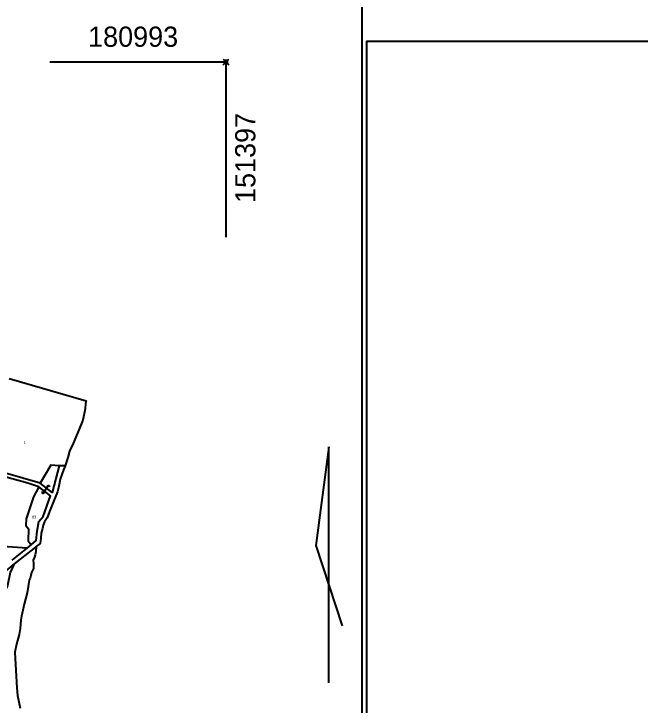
# Model space of a CAD drawing. Header units: inches. Extents: x 149135 to 154865, y 177681 to 182791.
# Drawn here: x 151020 to 152134, y 179849 to 181078 of the extents above; entities that cross this region are included whole.
import ezdxf

# ---------------------------------------------------------------- set-up
doc = ezdxf.new("R2010")
doc.units = ezdxf.units.IN
doc.header["$MEASUREMENT"] = 0
doc.header["$PDMODE"] = 67
doc.header["$PDSIZE"] = 5
doc.layers.get('0').update_dxf_attribs({"linetype": 'CONTINUOUS'})
for name, color, linetype in [('BORDER-B', 3, 'CONTINUOUS'), ('E1', 3, 'CONTINUOUS'), ('Layer1', 4, 'CONTINUOUS'), ('LAYER2', 3, 'CONTINUOUS'), ('LINK', 4, 'CONTINUOUS'), ('NO', 1, 'CONTINUOUS'), ('NUMBERS', 4, 'CONTINUOUS'), ('PARCEL', 6, 'CONTINUOUS'), ('ROAD', 2, 'CONTINUOUS'), ('TRIG-T', 1, 'CONTINUOUS')]:
    doc.layers.add(name, color=color, linetype=linetype)

msp = doc.modelspace()

# ---------------------------------------------------------------- linework, layer by layer
at = {"ltscale": 0.35}
msp.add_line((151638.1, 181170.8), (151638.1, 178594.2), dxfattribs=at)
at = {"layer": 'BORDER-B'}
for points in [[(151011.9, 180430.7), (151148.9, 180391)], [(151148.9, 180391), (151147.9, 180386.3), (151146.8, 180376.6), (151142.8, 180356.7), (151136.5, 180340.8), (151125.8, 180315.2), (151119.5, 180301.8), (151116.1, 180290.1), (151111.7, 180275.7), (151108.8, 180268.4), (151102.8, 180251.9), (151100.4, 180239.6), (151098.1, 180229.6), (151091, 180212.1), (151083.7, 180194.6), (151079.3, 180183.1), (151074.7, 180175.8), (151072.4, 180170.1), (151071.3, 180164.3), (151069.2, 180156.2), (151068.5, 180146.8), (151067.4, 180137.4), (151059.8, 180132.1)], [(151059.8, 180132.1), (151055.8, 180129), (151020.8, 180101.3), (151006.2, 180088.9)], [(151059.8, 180132.1), (151055.8, 180129), (151020.8, 180101.3), (151006.2, 180088.9)], [(151067.4, 180137.4), (151059.8, 180132.1), (151059.6, 180123.5), (151058.3, 180117.7), (151057.2, 180113.3), (151054.9, 180108.3), (151055.1, 180102.1), (151055.4, 180093.4), (151052, 180086.4), (151050.7, 180080.6), (151049.6, 180075.9), (151047.5, 180072.2), (151044.1, 180049.8), (151038.9, 180030.1), (151033.9, 180008.4), (151033.1, 180001.6), (151031.8, 179986.7), (151029.7, 179976), (151025.3, 179958.8), (151021.9, 179944.6), (151024.2, 179912.2), (151025.5, 179881.1), (151026.8, 179867.5), (151031.8, 179845.3)]]:
    msp.add_lwpolyline(points, dxfattribs=at)
at = {"layer": 'E1', "linetype": 'Continuous'}
msp.add_lwpolyline([(152627.5, 181029.4), (151646.7, 181029.4), (151646.7, 179116.5), (152627.5, 179116.5)], close=True, dxfattribs=at)
at = {"layer": 'Layer1', "linetype": 'Continuous'}
for p in [(151084.6, 180992.9), (151397.3, 180681.4)]:
    msp.add_line(p, (151397.3, 180992.9), dxfattribs=at)
at = {"layer": 'LAYER2'}
for p, q in [((151579.9, 180309.4), (151556.8, 180134.3)), ((151579.9, 179890.2), (151579.9, 180309.4)), ((151556.8, 180134.3), (151603, 179991.5))]:
    msp.add_line(p, q, dxfattribs=at)
at = {"layer": 'LINK'}
msp.add_lwpolyline([(151070.8, 180229.7, 0.64932), (151072.9, 180226.9), (151081.3, 180240.4, -0.752853), (151083.2, 180238.1)], format="xyb", dxfattribs=at)
at = {"layer": 'PARCEL'}
for points in [[(151100.8, 180275.6), (151086.1, 180276.9), (151067.3, 180244.5)], [(151064.5, 180238.3), (151055.4, 180220.7), (151042.3, 180181.6), (151041.8, 180169.7), (151046.3, 180163.4), (151045.8, 180142.4), (151050.9, 180135.5)], [(151043.8, 180129.1), (150939, 180136.2), (150842, 180133.9), (150789.2, 180133.9), (150775.6, 180168), (150751.7, 180177.6), (150700.6, 180183.3), (150683.6, 180174.8), (150645, 180177.6), (150620.3, 180185.1)], [(151020.8, 180101.3), (151013.8, 180086.2), (151009.3, 180062.9), (150993.9, 180032.3), (150984.3, 180013.5), (150980.2, 179999.4), (150966.8, 179973), (150953.7, 179949.3), (150939.3, 179920.8), (150935.9, 179909.8), (150931.4, 179891.3), (150919.4, 179877.9), (150902.6, 179871.1), (150803.7, 179892.5)]]:
    msp.add_lwpolyline(points, dxfattribs=at)
at = {"layer": 'ROAD'}
for points in [[(151111.7, 180275.7), (151100.8, 180275.6), (151088.4, 180228.4), (151067.3, 180244.5), (150974.2, 180271.3)], [(151017.2, 180108.1), (151043.8, 180129.1), (151050.9, 180135.5), (151060.2, 180143), (151062, 180159.8), (151064.8, 180176.7), (151072.4, 180185.6), (151085.3, 180222.5), (151064.5, 180238.3), (151045.5, 180244.7), (150971.7, 180265.1)]]:
    msp.add_lwpolyline(points, dxfattribs=at)
at = {"layer": 'TRIG-T'}
msp.add_point((151397.3, 180992.9), dxfattribs=at)

# ---------------------------------------------------------------- texts
at = {"layer": 'NO'}
for s, p in [('1', (151038.1, 180314.8)), ('83', (151052.4, 180182.2))]:
    msp.add_text(s, height=5, dxfattribs=at).set_placement(p)
at = {"layer": 'NUMBERS', "color": 4}
msp.add_text('180993', height=35.84, dxfattribs=at).set_placement((151152.2, 181019.8))
msp.add_text('151397', height=35.84, rotation=90, dxfattribs=at).set_placement((151449.2, 180742.4))

doc.saveas('drawing.dxf')
